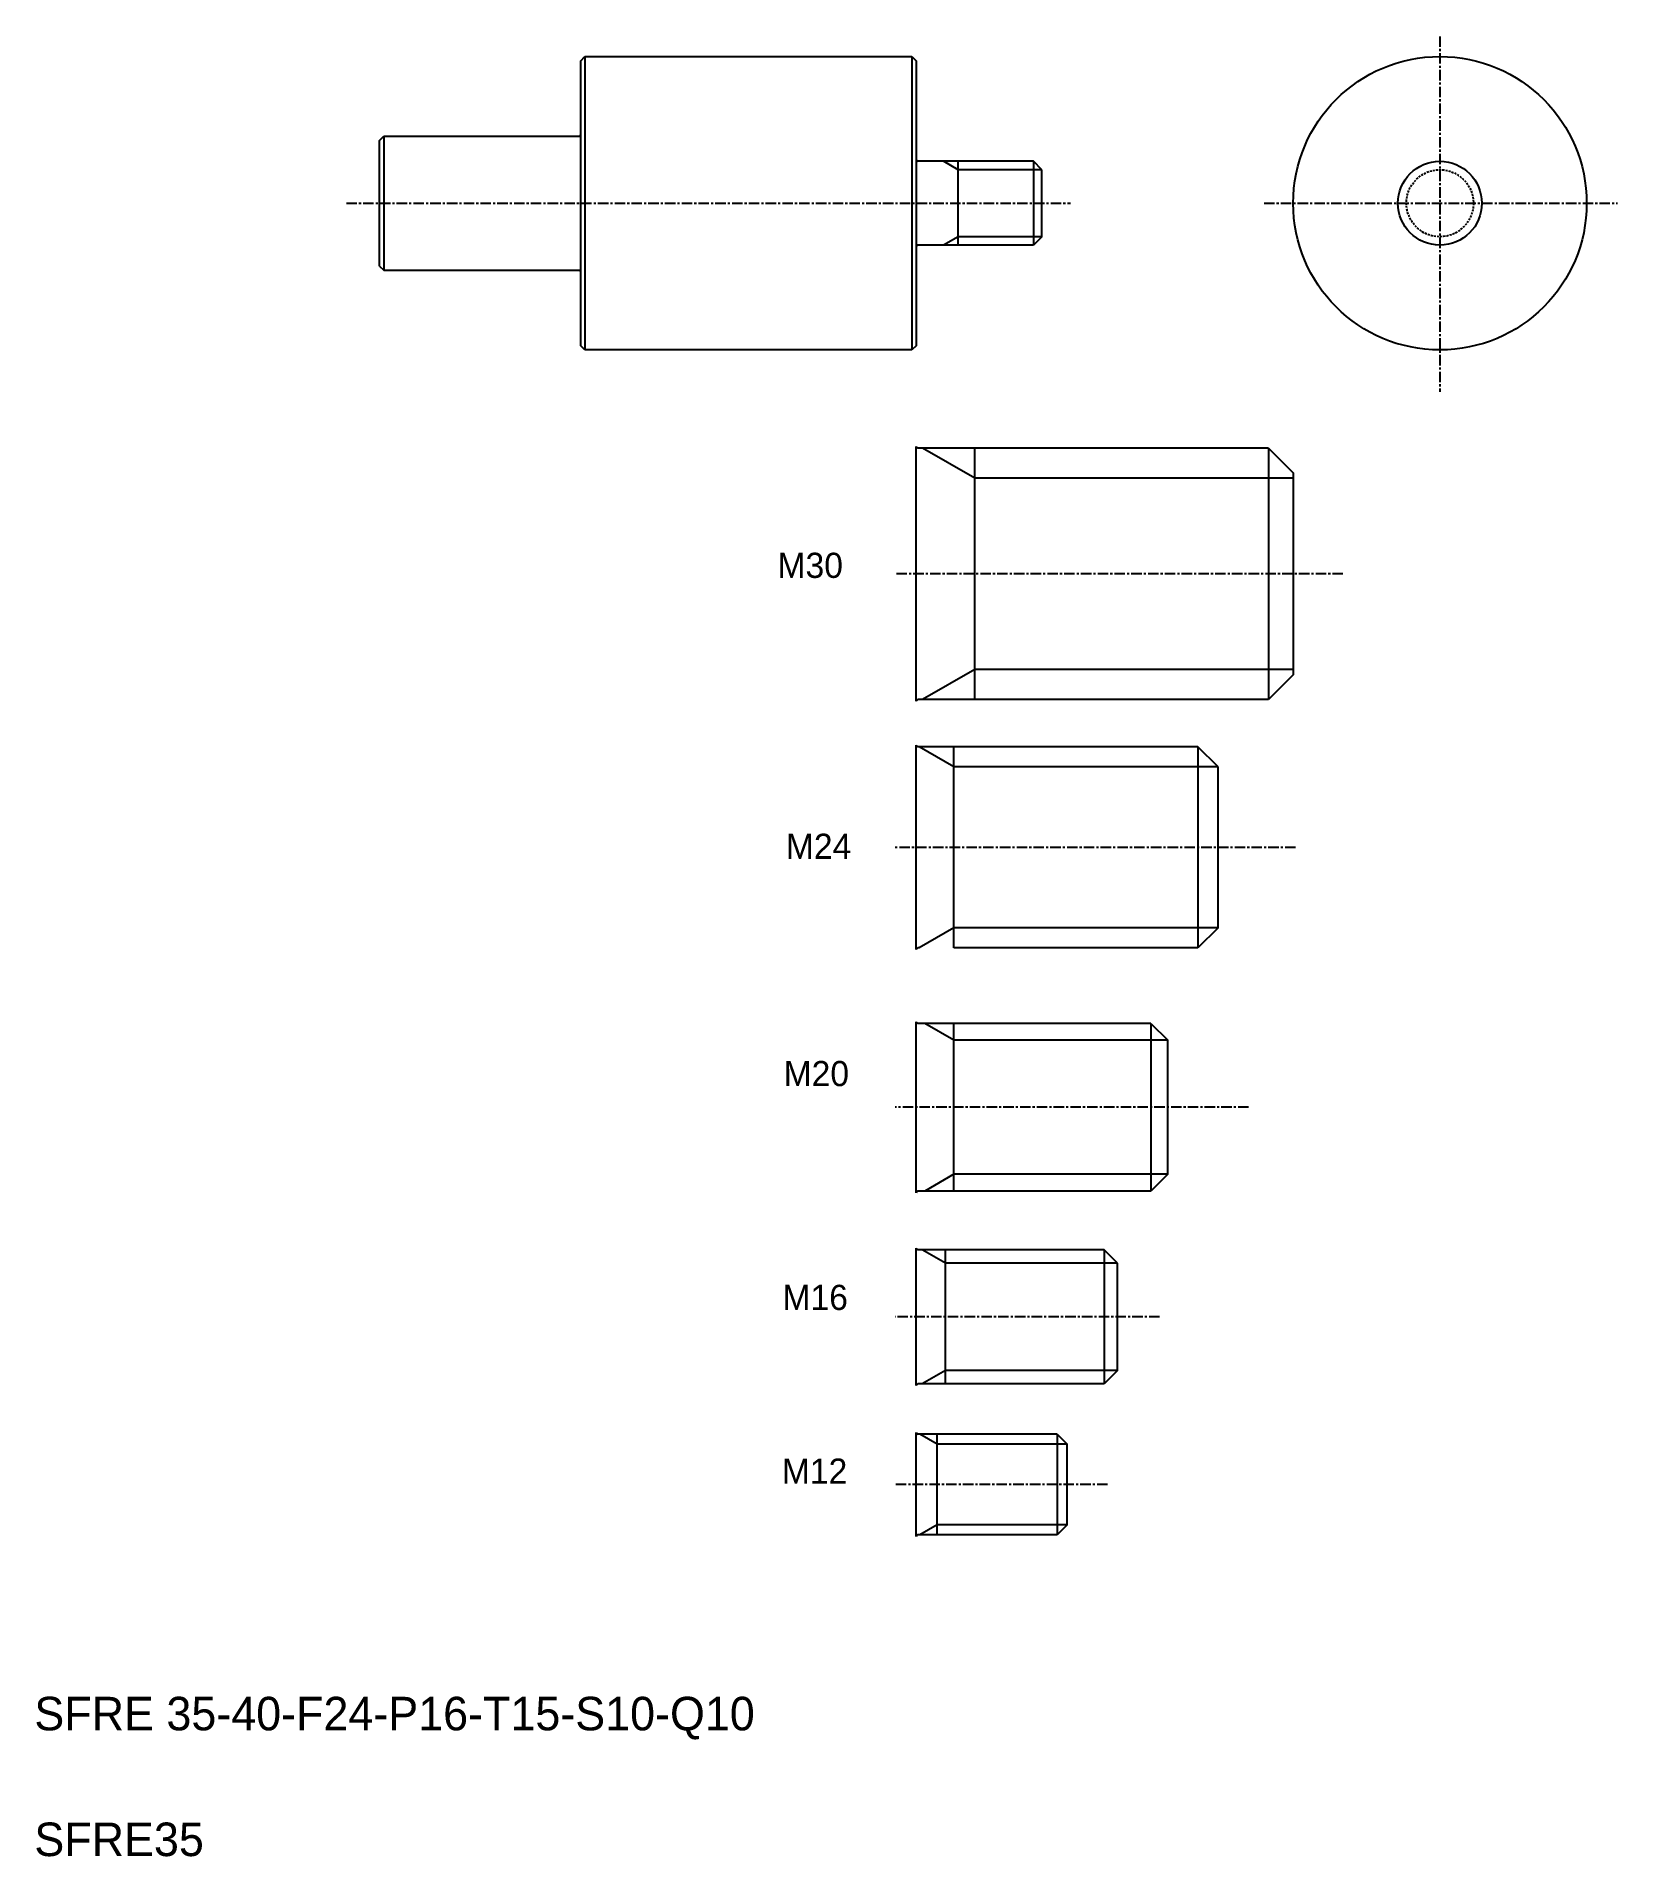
# Model space of a CAD drawing. Extents: x 62 to 251, y 50 to 267.
import ezdxf

# ---------------------------------------------------------------- set-up
doc = ezdxf.new("R2010")
doc.units = 0
doc.linetypes.add('CENTER', pattern=[2, 1.25, -0.25, 0.25, -0.25])
doc.linetypes.add('HIDDEN', pattern=[0.375, 0.25, -0.125])
doc.layers.get('0').update_dxf_attribs({"linetype": 'CONTINUOUS'})
doc.layers.add('CENTER', color=1, linetype='CENTER')

msp = doc.modelspace()

# ---------------------------------------------------------------- linework, layer by layer
for p, q in [((127.01, 263.73), (127.51, 264.23)), ((127.01, 229.73), (127.01, 263.73)), ((127.51, 264.23), (127.51, 229.23)), ((127.51, 264.23), (166.51, 264.23)), ((166.51, 264.23), (166.51, 229.23)), ((166.51, 264.23), (167.01, 263.73)), ((167.01, 263.73), (167.01, 229.73)), ((103.01, 254.23), (103.51, 254.73)), ((103.01, 239.23), (103.01, 254.23)), ((127.51, 255.48), (127.51, 255.48)), ((172.01, 241.73), (172.01, 251.73)), ((182.01, 250.73), (181.01, 251.73)), ((182.01, 242.73), (182.01, 250.73)), ((127.51, 246.73), (127.51, 246.73)), ((182.01, 242.73), (181.01, 241.73)), ((103.01, 239.23), (103.51, 238.73)), ((127.51, 229.23), (127.01, 229.73)), ((166.51, 229.23), (127.51, 229.23)), ((167.01, 229.73), (166.51, 229.23)), ((174.01, 187.52), (174.01, 217.52)), ((209.01, 217.52), (212.01, 214.52)), ((212.01, 190.52), (212.01, 214.52)), ((212.01, 190.52), (209.01, 187.52)), ((171.51, 157.9), (171.51, 181.9)), ((203.01, 179.5), (200.61, 181.9)), ((203.01, 160.3), (203.01, 179.5)), ((203.01, 160.3), (200.61, 157.9)), ((171.51, 128.9), (171.51, 148.9)), ((195.01, 148.9), (197.01, 146.9)), ((197.01, 130.9), (197.01, 146.9)), ((197.01, 130.9), (195.01, 128.9)), ((170.51, 105.9), (170.51, 121.9)), ((191.01, 120.3), (189.41, 121.9)), ((191.01, 107.5), (191.01, 120.3)), ((191.01, 107.5), (189.41, 105.9)), ((169.51, 87.9), (169.51, 99.9)), ((183.81, 99.9), (185.01, 98.7)), ((185.01, 89.1), (185.01, 98.7)), ((185.01, 89.1), (183.81, 87.9))]:
    msp.add_line(p, q)
at = {"color": 7, "linetype": 'CONTINUOUS'}
for p, q in [((103.51, 254.73), (126.81, 254.73)), ((181.01, 251.73), (167.21, 251.73)), ((181.01, 241.73), (167.21, 241.73)), ((103.51, 238.73), (126.81, 238.73)), ((209.01, 217.52), (167.21, 217.52)), ((209.01, 217.52), (209.01, 187.52)), ((209.01, 187.52), (167.21, 187.52)), ((200.61, 181.9), (167.21, 181.9)), ((200.61, 181.9), (200.61, 157.9)), ((167.36, 157.9), (167.21, 157.9)), ((200.61, 157.9), (171.51, 157.9)), ((195.01, 148.9), (167.21, 148.9)), ((195.01, 148.9), (195.01, 128.9)), ((195.01, 128.9), (167.21, 128.9)), ((189.41, 121.9), (167.21, 121.9)), ((189.41, 121.9), (189.41, 105.9)), ((189.41, 105.9), (167.21, 105.9)), ((183.81, 99.9), (167.21, 99.9)), ((183.81, 99.9), (183.81, 87.9)), ((183.81, 87.9), (167.21, 87.9))]:
    msp.add_line(p, q, dxfattribs=at)
at = {"color": 7}
for p, q in [((103.51, 254.73), (103.51, 238.73)), ((181.01, 251.73), (181.01, 241.73))]:
    msp.add_line(p, q, dxfattribs=at)
at = {"color": 3}
for p, q in [((172.01, 250.73), (170.28, 251.73)), ((172.01, 242.73), (170.28, 241.73))]:
    msp.add_line(p, q, dxfattribs=at)
at = {"color": 3, "linetype": 'CONTINUOUS'}
for p, q in [((182.01, 250.73), (172.01, 250.73)), ((182.01, 242.73), (172.01, 242.73)), ((174.01, 213.92), (167.78, 217.52)), ((212.01, 213.92), (174.01, 213.92)), ((174.01, 191.12), (167.78, 187.52)), ((212.01, 191.12), (174.01, 191.12)), ((171.51, 179.5), (167.36, 181.9)), ((203.01, 179.5), (171.51, 179.5)), ((171.51, 160.3), (167.36, 157.9)), ((203.01, 160.3), (171.51, 160.3)), ((171.51, 146.9), (168.05, 148.9)), ((197.01, 146.9), (171.51, 146.9)), ((171.51, 130.9), (168.05, 128.9)), ((197.01, 130.9), (171.51, 130.9)), ((170.51, 120.3), (167.74, 121.9)), ((191.01, 120.3), (170.51, 120.3)), ((170.51, 107.5), (167.74, 105.9)), ((191.01, 107.5), (170.51, 107.5)), ((169.51, 98.7), (167.43, 99.9)), ((185.01, 98.7), (169.51, 98.7)), ((169.51, 89.1), (167.43, 87.9)), ((185.01, 89.1), (169.51, 89.1))]:
    msp.add_line(p, q, dxfattribs=at)
at = {"linetype": 'CONTINUOUS'}
for p, q in [((167.01, 187.32), (167.01, 217.72)), ((167.01, 187.32), (167.01, 217.72)), ((167.01, 157.7), (167.01, 182.1)), ((167.01, 157.7), (167.01, 182.1)), ((167.01, 128.7), (167.01, 149.1)), ((167.01, 128.7), (167.01, 149.1)), ((167.01, 105.7), (167.01, 122.1)), ((167.01, 105.7), (167.01, 122.1)), ((167.01, 87.7), (167.01, 100.1)), ((167.01, 87.7), (167.01, 100.1))]:
    msp.add_line(p, q, dxfattribs=at)
msp.add_circle((229.47, 246.73), 17.5)
at = {"color": 7}
msp.add_circle((229.47, 246.73), 5, dxfattribs=at)
at = {"color": 3, "linetype": 'HIDDEN'}
msp.add_circle((229.47, 246.73), 4, dxfattribs=at)
for centre, start, end in [((126.81, 254.93), 270, 0), ((167.21, 251.93), 180, 270), ((167.21, 241.53), 90, 180), ((126.81, 238.53), 0, 90)]:
    msp.add_arc(centre, 0.2, start, end)
at = {"linetype": 'CONTINUOUS'}
for centre, start, end in [((167.21, 217.72), 180, 270), ((167.21, 187.32), 90, 180), ((167.21, 182.1), 180, 270), ((167.21, 157.7), 90, 180), ((167.21, 149.1), 180, 270), ((167.21, 128.7), 90, 180), ((167.21, 122.1), 180, 270), ((167.21, 105.7), 90, 180), ((167.21, 100.1), 180, 270), ((167.21, 87.7), 90, 180)]:
    msp.add_arc(centre, 0.2, start, end, dxfattribs=at)
at = {"layer": 'CENTER', "color": 1, "linetype": 'CENTER'}
for p, q in [((229.47, 266.63), (229.47, 224.22)), ((99.05, 246.73), (185.41, 246.73)), ((208.5, 246.73), (250.66, 246.73)), ((217.91, 202.52), (164.49, 202.52)), ((212.25, 169.9), (164.49, 169.9)), ((206.65, 138.9), (164.49, 138.9)), ((196.03, 113.9), (164.49, 113.9)), ((189.83, 93.9), (164.49, 93.9))]:
    msp.add_line(p, q, dxfattribs=at)

# ---------------------------------------------------------------- texts
at = {"color": 7}
for s, p in [('M30', (150.47, 202.04)), ('M24', (151.47, 168.53)), ('M20', (151.2, 141.42)), ('M16', (151.06, 114.72)), ('M12', (150.99, 94))]:
    msp.add_text(s, height=3, dxfattribs=at).set_placement(p)
for s, p in [('SFRE 35-40-F24-P16-T15-S10-Q10', (61.84, 64.58)), ('SFRE35', (61.84, 49.58))]:
    msp.add_text(s, height=4).set_placement(p)

doc.saveas('drawing.dxf')
